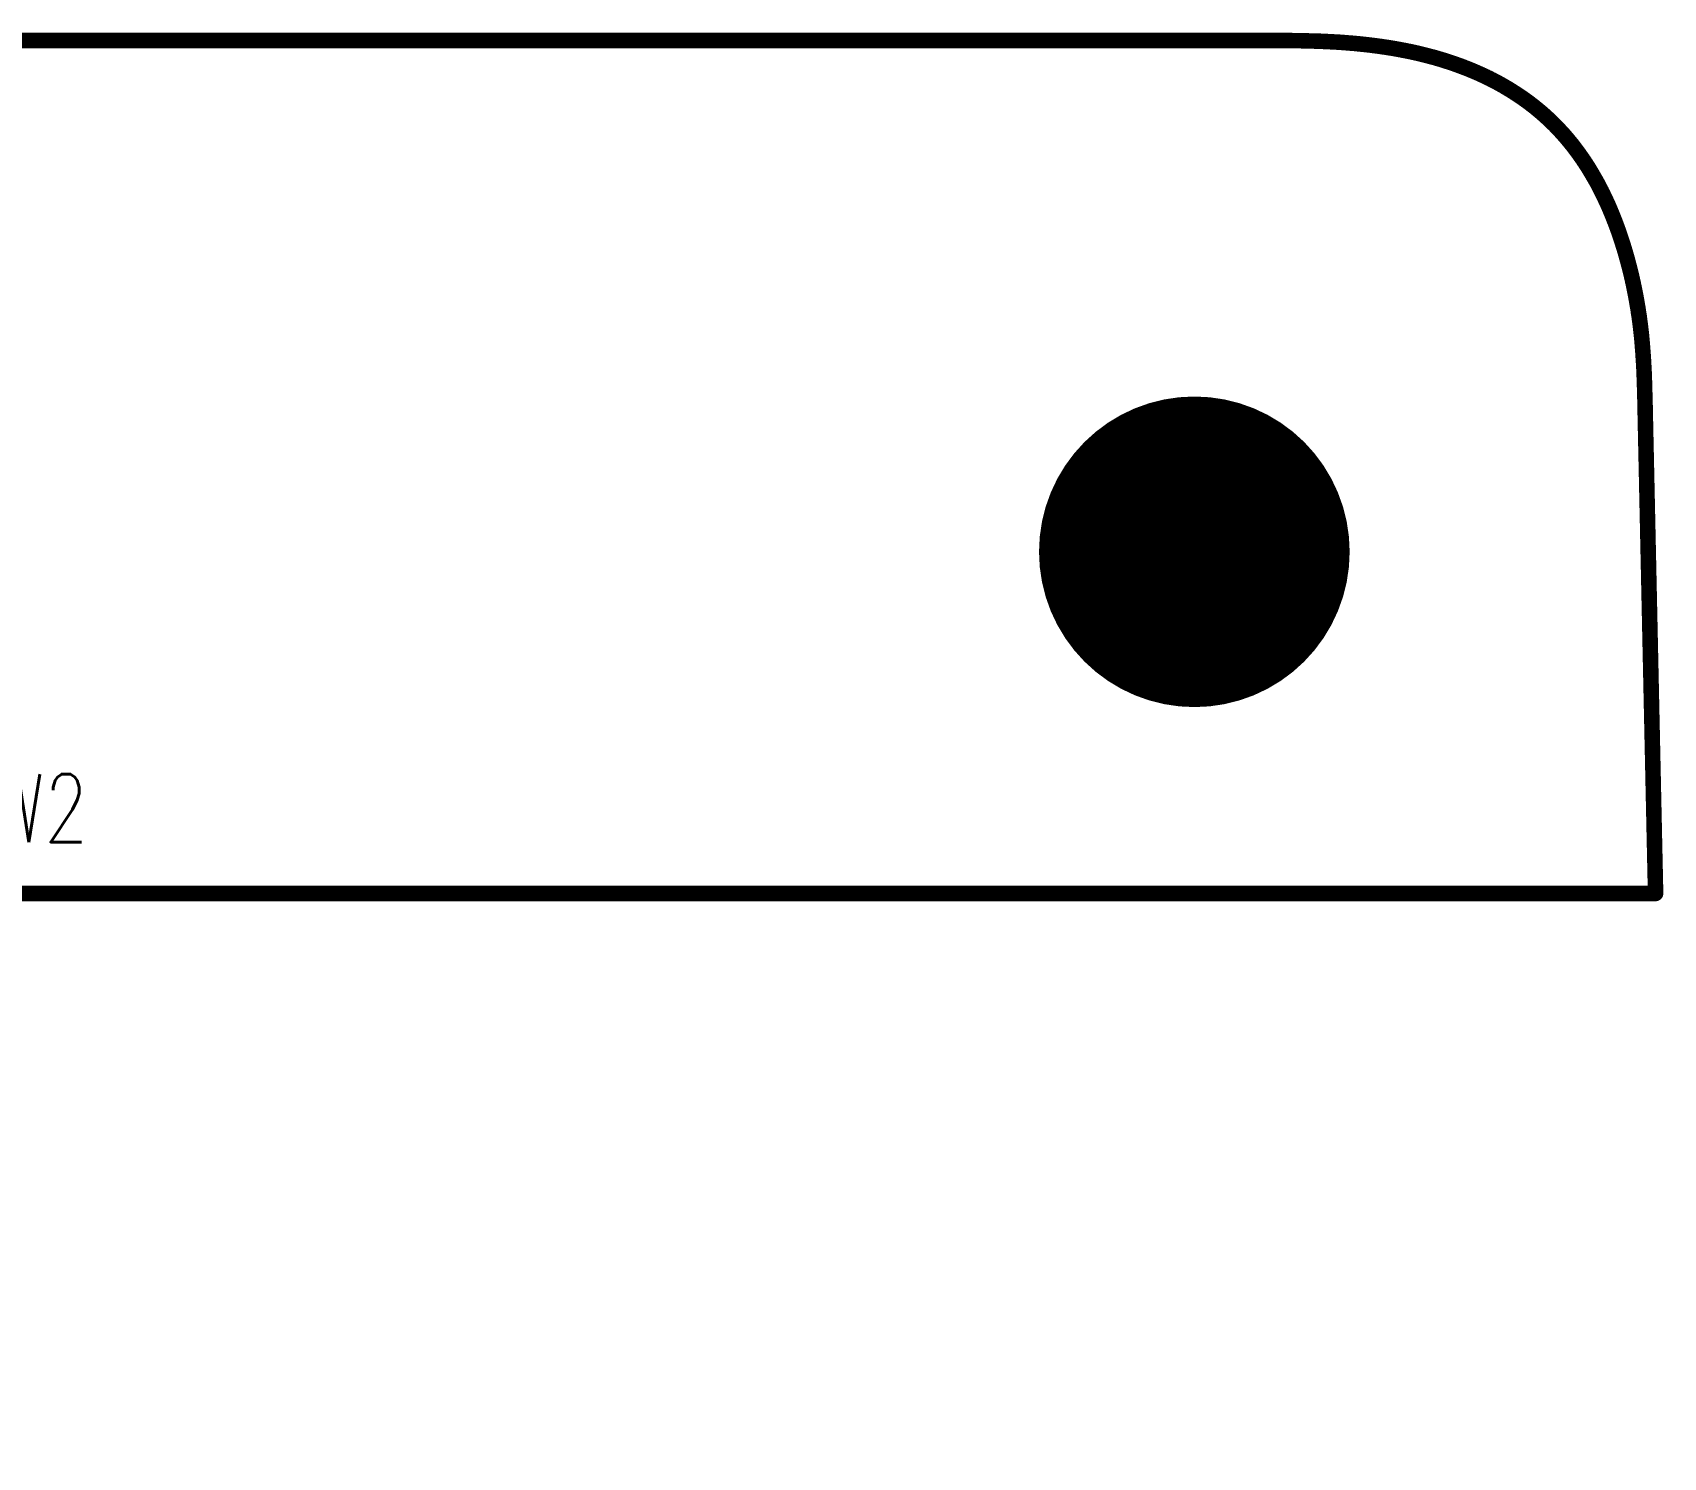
# Model space of a CAD drawing. Extents: x 161.5 to 223.1, y -5 to 48.5.
# Drawn here: x 202.09 to 223.08, y 29.84 to 48.19 of the extents above; entities that cross this region are included whole.
import ezdxf
from ezdxf.enums import TextEntityAlignment as Align

# ---------------------------------------------------------------- set-up
doc = ezdxf.new("R2010")
doc.units = 0
doc.header["$MEASUREMENT"] = 0
doc.layers.get('0').update_dxf_attribs({"linetype": 'CONTINUOUS'})
for name, color, linetype in [('2D_LINE_00', 136, 'CONTINUOUS'), ('DRIL_NPLTE_THRU_01', 4, 'CONTINUOUS'), ('DRIL_NPLTE_THRU_02', 176, 'CONTINUOUS'), ('DRIL_NPLTE_THRU_03', 216, 'CONTINUOUS'), ('DRIL_NPLTE_THRU_04', 16, 'CONTINUOUS'), ('DRIL_PLTE_THRU_01', 4, 'CONTINUOUS'), ('DRIL_PLTE_THRU_02', 176, 'CONTINUOUS'), ('DRIL_PLTE_THRU_03', 216, 'CONTINUOUS'), ('DRIL_PLTE_THRU_04', 16, 'CONTINUOUS'), ('DRIL_SYMBOL', 254, 'CONTINUOUS'), ('PADS_BOT', 1, 'CONTINUOUS'), ('PADS_INNER', 136, 'CONTINUOUS'), ('PADS_TOP', 136, 'CONTINUOUS'), ('PART_NAME_01', 2, 'CONTINUOUS'), ('PART_TOP_2DLINE_01', 2, 'CONTINUOUS')]:
    doc.layers.add(name, color=color, linetype=linetype)
doc.styles.add('W0$125', font='simplex', dxfattribs={"width": 0.75})

# ---------------------------------------------------------------- blocks, each defined once
blk = doc.blocks.new('SMOOTH_0$2')
at = {"const_width": 0.1}
blk.add_lwpolyline([(-0.05, 0, 1), (0.05, 0, 1)], format="xyb", close=True, dxfattribs=at)
blk = doc.blocks.new('DRAWING_144')
at = {"layer": '2D_LINE_00', "const_width": 0.2}
for points in [[(8.856, 48.086), (-21.708, 48.086)], [(13.849, 43.353), (13.849, 43.366), (13.849, 43.378), (13.848, 43.391), (13.848, 43.403), (13.848, 43.416), (13.848, 43.428), (13.847, 43.441), (13.847, 43.454), (13.847, 43.466), (13.846, 43.479), (13.846, 43.491), (13.846, 43.504), (13.845, 43.516), (13.845, 43.529), (13.845, 43.541), (13.844, 43.554), (13.844, 43.566), (13.844, 43.579), (13.843, 43.591), (13.843, 43.604), (13.843, 43.616), (13.842, 43.629), (13.842, 43.642), (13.842, 43.654), (13.841, 43.667), (13.841, 43.679), (13.84, 43.692), (13.84, 43.704), (13.839, 43.717), (13.839, 43.729), (13.839, 43.742), (13.838, 43.754), (13.838, 43.767), (13.837, 43.779), (13.837, 43.792), (13.836, 43.804), (13.836, 43.817), (13.835, 43.829), (13.834, 43.842), (13.834, 43.855), (13.833, 43.867), (13.833, 43.88), (13.832, 43.892), (13.831, 43.905), (13.831, 43.917), (13.83, 43.93), (13.829, 43.942), (13.829, 43.955), (13.828, 43.967), (13.827, 43.98), (13.826, 43.992), (13.825, 44.005), (13.825, 44.017), (13.824, 44.03), (13.823, 44.042), (13.822, 44.055), (13.821, 44.067), (13.82, 44.08), (13.819, 44.092), (13.818, 44.105), (13.817, 44.117), (13.816, 44.13), (13.815, 44.142), (13.814, 44.155), (13.813, 44.167), (13.812, 44.18), (13.811, 44.192), (13.81, 44.205), (13.809, 44.217), (13.808, 44.23), (13.807, 44.242), (13.805, 44.255), (13.804, 44.267), (13.803, 44.28), (13.802, 44.292), (13.8, 44.305), (13.799, 44.317), (13.798, 44.33), (13.796, 44.342), (13.795, 44.354), (13.793, 44.367), (13.792, 44.379), (13.791, 44.392), (13.789, 44.404), (13.787, 44.417), (13.786, 44.429), (13.784, 44.442), (13.783, 44.454), (13.781, 44.467), (13.779, 44.479), (13.778, 44.491), (13.776, 44.504), (13.774, 44.516), (13.773, 44.529), (13.771, 44.541), (13.769, 44.553), (13.767, 44.566), (13.765, 44.578), (13.763, 44.591), (13.761, 44.603), (13.76, 44.615), (13.758, 44.628), (13.756, 44.64), (13.754, 44.653), (13.751, 44.665), (13.749, 44.677), (13.747, 44.69), (13.745, 44.702), (13.743, 44.714), (13.741, 44.727), (13.739, 44.739), (13.736, 44.751), (13.734, 44.764), (13.732, 44.776), (13.73, 44.788), (13.727, 44.801), (13.725, 44.813), (13.723, 44.825), (13.72, 44.838), (13.718, 44.85), (13.715, 44.862), (13.713, 44.875), (13.71, 44.887), (13.708, 44.899), (13.705, 44.911), (13.703, 44.924), (13.7, 44.936), (13.698, 44.948), (13.695, 44.961), (13.692, 44.973), (13.689, 44.985), (13.687, 44.997), (13.684, 45.01), (13.681, 45.022), (13.678, 45.034), (13.676, 45.046), (13.673, 45.058), (13.67, 45.071), (13.667, 45.083), (13.664, 45.095), (13.661, 45.107), (13.658, 45.119), (13.655, 45.132), (13.652, 45.144), (13.649, 45.156), (13.646, 45.168), (13.643, 45.18), (13.639, 45.192), (13.636, 45.204), (13.633, 45.217), (13.63, 45.229), (13.627, 45.241), (13.623, 45.253), (13.62, 45.265), (13.617, 45.277), (13.613, 45.289), (13.61, 45.301), (13.606, 45.313), (13.603, 45.325), (13.6, 45.337), (13.596, 45.349), (13.593, 45.361), (13.589, 45.373), (13.585, 45.385), (13.582, 45.398), (13.578, 45.41), (13.574, 45.422), (13.571, 45.433), (13.567, 45.445), (13.563, 45.457), (13.56, 45.469), (13.556, 45.481), (13.552, 45.493), (13.548, 45.505), (13.544, 45.517), (13.54, 45.529), (13.536, 45.541), (13.532, 45.553), (13.528, 45.565), (13.524, 45.577), (13.52, 45.588), (13.516, 45.6), (13.512, 45.612), (13.508, 45.624), (13.504, 45.636), (13.499, 45.648), (13.495, 45.659), (13.491, 45.671), (13.487, 45.683), (13.482, 45.695), (13.478, 45.707), (13.473, 45.718), (13.469, 45.73), (13.465, 45.742), (13.46, 45.753), (13.455, 45.765), (13.451, 45.777), (13.446, 45.789), (13.442, 45.8), (13.437, 45.812), (13.432, 45.823), (13.428, 45.835), (13.423, 45.847), (13.418, 45.858), (13.413, 45.87), (13.408, 45.881), (13.404, 45.893), (13.399, 45.905), (13.394, 45.916), (13.389, 45.928), (13.384, 45.939), (13.379, 45.951), (13.374, 45.962), (13.369, 45.974), (13.363, 45.985), (13.358, 45.996), (13.353, 46.008), (13.348, 46.019), (13.342, 46.031), (13.337, 46.042), (13.332, 46.053), (13.326, 46.065), (13.321, 46.076), (13.316, 46.087), (13.31, 46.099), (13.305, 46.11), (13.299, 46.121), (13.293, 46.132), (13.288, 46.144), (13.282, 46.155), (13.276, 46.166), (13.271, 46.177), (13.265, 46.188), (13.259, 46.199), (13.253, 46.21), (13.247, 46.222), (13.242, 46.233), (13.236, 46.244), (13.23, 46.255), (13.224, 46.266), (13.218, 46.277), (13.211, 46.288), (13.205, 46.299), (13.199, 46.309), (13.193, 46.32), (13.187, 46.331), (13.18, 46.342), (13.174, 46.353), (13.168, 46.364), (13.161, 46.375), (13.155, 46.385), (13.148, 46.396), (13.142, 46.407), (13.135, 46.418), (13.129, 46.428), (13.122, 46.439), (13.116, 46.45), (13.109, 46.46), (13.102, 46.471), (13.095, 46.481), (13.089, 46.492), (13.082, 46.502), (13.075, 46.513), (13.068, 46.523), (13.061, 46.534), (13.054, 46.544), (13.047, 46.555), (13.04, 46.565), (13.033, 46.575), (13.026, 46.586), (13.018, 46.596), (13.011, 46.606), (13.004, 46.616), (12.997, 46.627), (12.989, 46.637), (12.982, 46.647), (12.974, 46.657), (12.967, 46.667), (12.959, 46.677), (12.952, 46.687), (12.944, 46.697), (12.937, 46.707), (12.929, 46.717), (12.921, 46.727), (12.914, 46.737), (12.906, 46.747), (12.898, 46.756), (12.89, 46.766), (12.882, 46.776), (12.874, 46.786), (12.866, 46.795), (12.858, 46.805), (12.85, 46.815), (12.842, 46.824), (12.834, 46.834), (12.826, 46.843), (12.818, 46.853), (12.809, 46.862), (12.801, 46.872), (12.793, 46.881), (12.784, 46.89), (12.776, 46.9), (12.767, 46.909), (12.759, 46.918), (12.75, 46.927), (12.742, 46.937), (12.733, 46.946), (12.725, 46.955), (12.716, 46.964), (12.707, 46.973), (12.698, 46.982), (12.69, 46.991), (12.681, 47), (12.672, 47.009), (12.663, 47.017), (12.654, 47.026), (12.645, 47.035), (12.636, 47.044), (12.627, 47.052), (12.618, 47.061), (12.609, 47.07), (12.6, 47.078), (12.59, 47.087), (12.581, 47.095), (12.572, 47.104), (12.563, 47.112), (12.553, 47.121), (12.544, 47.129), (12.534, 47.137), (12.525, 47.145), (12.515, 47.154), (12.506, 47.162), (12.496, 47.17), (12.487, 47.178), (12.477, 47.186), (12.468, 47.194), (12.458, 47.202), (12.448, 47.21), (12.438, 47.218), (12.429, 47.226), (12.419, 47.234), (12.409, 47.241), (12.399, 47.249), (12.389, 47.257), (12.379, 47.264), (12.369, 47.272), (12.359, 47.28), (12.349, 47.287), (12.339, 47.295), (12.329, 47.302), (12.319, 47.309), (12.309, 47.317), (12.298, 47.324), (12.288, 47.331), (12.278, 47.339), (12.268, 47.346), (12.257, 47.353), (12.247, 47.36), (12.237, 47.367), (12.226, 47.374), (12.216, 47.381), (12.205, 47.388), (12.195, 47.395), (12.184, 47.402), (12.174, 47.409), (12.163, 47.415), (12.153, 47.422), (12.142, 47.429), (12.131, 47.436), (12.121, 47.442), (12.11, 47.449), (12.099, 47.455), (12.089, 47.462), (12.078, 47.468), (12.067, 47.475), (12.056, 47.481), (12.045, 47.487), (12.035, 47.494), (12.024, 47.5), (12.013, 47.506), (12.002, 47.512), (11.991, 47.519), (11.98, 47.525), (11.969, 47.531), (11.958, 47.537), (11.947, 47.543), (11.936, 47.549), (11.925, 47.554), (11.914, 47.56), (11.903, 47.566), (11.892, 47.572), (11.88, 47.578), (11.869, 47.583), (11.858, 47.589), (11.847, 47.595), (11.836, 47.6), (11.824, 47.606), (11.813, 47.611), (11.802, 47.617), (11.79, 47.622), (11.779, 47.627), (11.768, 47.633), (11.756, 47.638), (11.745, 47.643), (11.734, 47.649), (11.722, 47.654), (11.711, 47.659), (11.699, 47.664), (11.688, 47.669), (11.676, 47.674), (11.665, 47.679), (11.653, 47.684), (11.642, 47.689), (11.63, 47.694), (11.619, 47.699), (11.607, 47.703), (11.595, 47.708), (11.584, 47.713), (11.572, 47.718), (11.56, 47.722), (11.549, 47.727), (11.537, 47.731), (11.525, 47.736), (11.514, 47.741), (11.502, 47.745), (11.49, 47.749), (11.479, 47.754), (11.467, 47.758), (11.455, 47.762), (11.443, 47.767), (11.431, 47.771), (11.42, 47.775), (11.408, 47.779), (11.396, 47.784), (11.384, 47.788), (11.372, 47.792), (11.36, 47.796), (11.348, 47.8), (11.337, 47.804), (11.325, 47.808), (11.313, 47.812), (11.301, 47.815), (11.289, 47.819), (11.277, 47.823), (11.265, 47.827), (11.253, 47.831), (11.241, 47.834), (11.229, 47.838), (11.217, 47.842), (11.205, 47.845), (11.193, 47.849), (11.181, 47.852), (11.169, 47.856), (11.157, 47.859), (11.145, 47.863), (11.133, 47.866), (11.121, 47.869), (11.109, 47.873), (11.096, 47.876), (11.084, 47.879), (11.072, 47.882), (11.06, 47.886), (11.048, 47.889), (11.036, 47.892), (11.024, 47.895), (11.012, 47.898), (10.999, 47.901), (10.987, 47.904), (10.975, 47.907), (10.963, 47.91), (10.951, 47.913), (10.938, 47.916), (10.926, 47.919), (10.914, 47.922), (10.902, 47.924), (10.89, 47.927), (10.877, 47.93), (10.865, 47.933), (10.853, 47.935), (10.841, 47.938), (10.828, 47.941), (10.816, 47.943), (10.804, 47.946), (10.791, 47.948), (10.779, 47.951), (10.767, 47.953), (10.755, 47.956), (10.742, 47.958), (10.73, 47.96), (10.718, 47.963), (10.705, 47.965), (10.693, 47.967), (10.681, 47.97), (10.668, 47.972), (10.656, 47.974), (10.644, 47.976), (10.631, 47.979), (10.619, 47.981), (10.607, 47.983), (10.594, 47.985), (10.582, 47.987), (10.569, 47.989), (10.557, 47.991), (10.545, 47.993), (10.532, 47.995), (10.52, 47.997), (10.507, 47.999), (10.495, 48.001), (10.483, 48.002), (10.47, 48.004), (10.458, 48.006), (10.445, 48.008), (10.433, 48.009), (10.421, 48.011), (10.408, 48.013), (10.396, 48.015), (10.383, 48.016), (10.371, 48.018), (10.358, 48.019), (10.346, 48.021), (10.334, 48.023), (10.321, 48.024), (10.309, 48.026), (10.296, 48.027), (10.284, 48.029), (10.271, 48.03), (10.259, 48.031), (10.246, 48.033), (10.234, 48.034), (10.221, 48.036), (10.209, 48.037), (10.196, 48.038), (10.184, 48.04), (10.172, 48.041), (10.159, 48.042), (10.147, 48.043), (10.134, 48.044), (10.122, 48.046), (10.109, 48.047), (10.097, 48.048), (10.084, 48.049), (10.072, 48.05), (10.059, 48.051), (10.047, 48.052), (10.034, 48.053), (10.022, 48.054), (10.009, 48.055), (9.997, 48.056), (9.984, 48.057), (9.972, 48.058), (9.959, 48.059), (9.947, 48.06), (9.934, 48.061), (9.922, 48.062), (9.909, 48.063), (9.897, 48.063), (9.884, 48.064), (9.872, 48.065), (9.859, 48.066), (9.847, 48.066), (9.834, 48.067), (9.821, 48.068), (9.809, 48.068), (9.796, 48.069), (9.784, 48.07), (9.771, 48.07), (9.759, 48.071), (9.746, 48.071), (9.734, 48.072), (9.721, 48.073), (9.709, 48.073), (9.696, 48.074), (9.684, 48.074), (9.671, 48.075), (9.659, 48.075), (9.646, 48.076), (9.634, 48.076), (9.621, 48.076), (9.609, 48.077), (9.596, 48.077), (9.583, 48.078), (9.571, 48.078), (9.558, 48.078), (9.546, 48.079), (9.533, 48.079), (9.521, 48.079), (9.508, 48.08), (9.496, 48.08), (9.483, 48.08), (9.471, 48.08), (9.458, 48.081), (9.446, 48.081), (9.433, 48.081), (9.421, 48.082), (9.408, 48.082), (9.395, 48.082), (9.383, 48.082), (9.37, 48.082), (9.358, 48.083), (9.345, 48.083), (9.333, 48.083), (9.32, 48.083), (9.308, 48.083), (9.295, 48.084), (9.283, 48.084), (9.27, 48.084), (9.258, 48.084), (9.245, 48.084), (9.232, 48.084), (9.22, 48.084), (9.207, 48.084), (9.195, 48.085), (9.182, 48.085), (9.17, 48.085), (9.157, 48.085), (9.145, 48.085), (9.132, 48.085), (9.12, 48.085), (9.107, 48.085), (9.095, 48.085), (9.082, 48.085), (9.07, 48.086), (9.057, 48.086), (9.044, 48.086), (9.032, 48.086), (9.019, 48.086), (9.007, 48.086), (8.994, 48.086), (8.982, 48.086), (8.969, 48.086), (8.957, 48.086), (8.944, 48.086), (8.932, 48.086), (8.919, 48.086), (8.907, 48.086), (8.894, 48.086), (8.881, 48.086), (8.869, 48.086), (8.856, 48.086)], [(13.849, 43.353), (13.984, 37.1)], [(13.984, 37.1), (-7.56, 37.1)]]:
    blk.add_lwpolyline(points, dxfattribs=at)
at = {"layer": '2D_LINE_00'}
for p in [(8.856, 48.086), (13.849, 43.366), (13.849, 43.353), (13.849, 43.353), (13.984, 37.1), (13.984, 37.1)]:
    blk.add_blockref('SMOOTH_0$2', p, dxfattribs=at)
blk = doc.blocks.new('SMOOTH_0$125')
at = {"const_width": 0.0625}
blk.add_lwpolyline([(-0.03125, 0, 1), (0.03125, 0, 1)], format="xyb", close=True, dxfattribs=at)
blk = doc.blocks.new('PART_BODY_TOP_95')
at = {"layer": 'PART_TOP_2DLINE_01', "const_width": 0.125}
for points in [[(-3, 8.5), (-2, 8.5), (-2, 9.5), (-3, 9.5)], [(-6.4, 8.5), (6.4, 8.5), (6.4, 2), (-6.4, 2)], [(-1, 4.75), (1, 4.75), (1, 4), (-1, 4)]]:
    blk.add_lwpolyline(points, close=True, dxfattribs=at)
for points in [[(-5.5, 8), (-5.75, 7.25), (-5, 7.25), (-5.25, 8), (-5.5, 8)], [(-1, 4.25), (1, 4.25)], [(-5.75, 2), (-5.75, 2.5), (-4, 2.5), (-3.5, 2), (-2, 2), (-1.5, 2.5), (1.5, 2.5), (2, 2), (3.5, 2), (4, 2.5), (5.75, 2.5), (5.75, 2)]]:
    blk.add_lwpolyline(points, dxfattribs=at)
blk.add_lwpolyline([(-6.4, 5), (-2.5, 5, -0.414214), (-1.5, 4), (-1.5, 3), (1.5, 3), (1.5, 4, -0.414214), (2.5, 5), (6.4, 5)], format="xyb", dxfattribs=at)
for points in [[(-2.15, 3.5, 1), (-4.35, 3.5, 1)], [(4.275, 3.5, 1), (2.225, 3.5, 1)], [(-4.65, 3.5, 1), (-5.85, 3.5, 1)], [(5.85, 3.5, 1), (4.65, 3.5, 1)]]:
    blk.add_lwpolyline(points, format="xyb", close=True, dxfattribs=at)
at = {"layer": 'PART_TOP_2DLINE_01'}
for p in [(-3, 9.5), (-2, 9.5), (-6.4, 8.5), (-3, 8.5), (-2, 8.5), (6.4, 8.5), (-5.5, 8), (-5.5, 8), (-5.25, 8), (-5.75, 7.25), (-5, 7.25), (-6.4, 5), (-2.5, 5), (-1, 4.75), (1, 4.75), (-1, 4.25), (1, 4.25), (-1, 4), (1, 4), (-5.75, 2.5), (-4, 2.5), (-1.5, 2.5), (1.5, 2.5), (4, 2.5), (5.75, 2.5), (-6.4, 2), (-5.75, 2), (-3.5, 2), (-2, 2), (2, 2), (3.5, 2), (5.75, 2), (6.4, 2)]:
    blk.add_blockref('SMOOTH_0$125', p, dxfattribs=at)
blk = doc.blocks.new('DRIL_SYMBOL_1$2')
at = {"layer": 'DRIL_SYMBOL', "const_width": 0.0508}
for points in [[(0, -0.254), (0, 0.254)], [(-0.254, 0), (0.254, 0)]]:
    blk.add_lwpolyline(points, dxfattribs=at)
blk = doc.blocks.new('DRIL_HOLE_1$2')
at = {"const_width": 0.6}
blk.add_lwpolyline([(-0.3, 0, 1), (0.3, 0, 1)], format="xyb", close=True, dxfattribs=at)
blk.add_blockref('DRIL_SYMBOL_1$2', (0, 0))
blk = doc.blocks.new('PAD_31')
at = {"const_width": 1}
blk.add_lwpolyline([(0, -0.5, 1), (0, 0.5, 1)], format="xyb", close=True, dxfattribs=at)
blk = doc.blocks.new('PAD_7')
at = {"const_width": 2}
blk.add_lwpolyline([(-1, 0), (1, 0)], dxfattribs=at)
blk = doc.blocks.new('STK_TOP_51')
at = {"layer": 'DRIL_PLTE_THRU_01'}
blk.add_blockref('DRIL_HOLE_1$2', (0, 0), dxfattribs=at)
at = {"layer": 'DRIL_PLTE_THRU_02'}
blk.add_blockref('DRIL_HOLE_1$2', (0, 0), dxfattribs=at)
at = {"layer": 'DRIL_PLTE_THRU_03'}
blk.add_blockref('DRIL_HOLE_1$2', (0, 0), dxfattribs=at)
at = {"layer": 'DRIL_PLTE_THRU_04'}
blk.add_blockref('DRIL_HOLE_1$2', (0, 0), dxfattribs=at)
at = {"layer": 'PADS_BOT'}
blk.add_blockref('PAD_7', (0, 0), dxfattribs=at)
at = {"layer": 'PADS_INNER'}
blk.add_blockref('PAD_31', (0, 0), dxfattribs=at)
at = {"layer": 'PADS_TOP'}
blk.add_blockref('PAD_7', (0, 0), dxfattribs=at)
blk = doc.blocks.new('STK_TOP_50')
at = {"layer": 'DRIL_PLTE_THRU_01'}
blk.add_blockref('DRIL_HOLE_1$2', (0, 0), dxfattribs=at)
at = {"layer": 'DRIL_PLTE_THRU_02'}
blk.add_blockref('DRIL_HOLE_1$2', (0, 0), dxfattribs=at)
at = {"layer": 'DRIL_PLTE_THRU_03'}
blk.add_blockref('DRIL_HOLE_1$2', (0, 0), dxfattribs=at)
at = {"layer": 'DRIL_PLTE_THRU_04'}
blk.add_blockref('DRIL_HOLE_1$2', (0, 0), dxfattribs=at)
at = {"layer": 'PADS_BOT'}
blk.add_blockref('PAD_31', (0, 0), dxfattribs=at)
at = {"layer": 'PADS_INNER'}
blk.add_blockref('PAD_31', (0, 0), dxfattribs=at)
at = {"layer": 'PADS_TOP'}
blk.add_blockref('PAD_31', (0, 0), dxfattribs=at)
blk = doc.blocks.new('SYM_TOP_33')
for name, p in [('PART_BODY_TOP_95', (0, 0)), ('STK_TOP_50', (-5.08, 0)), ('STK_TOP_50', (0, 0)), ('STK_TOP_51', (5.08, 0))]:
    blk.add_blockref(name, p)
blk = doc.blocks.new('PART_TOP_137')
blk.add_blockref('SYM_TOP_33', (0, 0))
at = {"layer": 'PART_NAME_01', "style": 'W0$125', "width": 0.75}
blk.add_text('SW2', height=0.875, rotation=180, dxfattribs=at).set_placement((-7.165, 1.2), align=Align.MIDDLE_LEFT)
blk = doc.blocks.new('DRIL_SYMBOL_4')
at = {"layer": 'DRIL_SYMBOL', "const_width": 0.0508}
for points in [[(0, -0.254), (0, 0.254)], [(-0.254, 0), (0.254, 0)]]:
    blk.add_lwpolyline(points, dxfattribs=at)
blk = doc.blocks.new('DRIL_HOLE_4')
at = {"const_width": 2}
blk.add_lwpolyline([(-1, 0, 1), (1, 0, 1)], format="xyb", close=True, dxfattribs=at)
blk.add_blockref('DRIL_SYMBOL_4', (0, 0))
blk = doc.blocks.new('PAD_33')
at = {"const_width": 2}
blk.add_lwpolyline([(0, -1, 1), (0, 1, 1)], format="xyb", close=True, dxfattribs=at)
blk = doc.blocks.new('STK_TOP_53')
at = {"layer": 'DRIL_NPLTE_THRU_01'}
blk.add_blockref('DRIL_HOLE_4', (0, 0), dxfattribs=at)
at = {"layer": 'DRIL_NPLTE_THRU_02'}
blk.add_blockref('DRIL_HOLE_4', (0, 0), dxfattribs=at)
at = {"layer": 'DRIL_NPLTE_THRU_03'}
blk.add_blockref('DRIL_HOLE_4', (0, 0), dxfattribs=at)
at = {"layer": 'DRIL_NPLTE_THRU_04'}
blk.add_blockref('DRIL_HOLE_4', (0, 0), dxfattribs=at)
at = {"layer": 'PADS_BOT'}
blk.add_blockref('PAD_33', (0, 0), dxfattribs=at)
at = {"layer": 'PADS_INNER'}
blk.add_blockref('PAD_33', (0, 0), dxfattribs=at)
at = {"layer": 'PADS_TOP'}
blk.add_blockref('PAD_33', (0, 0), dxfattribs=at)
blk = doc.blocks.new('SYM_TOP_35')
blk.add_blockref('STK_TOP_53', (0, 0))
blk = doc.blocks.new('PART_TOP_143')
blk.add_blockref('SYM_TOP_35', (0, 0))

msp = doc.modelspace()

# ---------------------------------------------------------------- block references
for name, p in [('DRAWING_144', (209, 0)), ('PART_TOP_143', (217.04531, 41.5))]:
    msp.add_blockref(name, p)
at = {"rotation": 180}
msp.add_blockref('PART_TOP_137', (193.83531, 39.4), dxfattribs=at)

doc.saveas('drawing.dxf')
